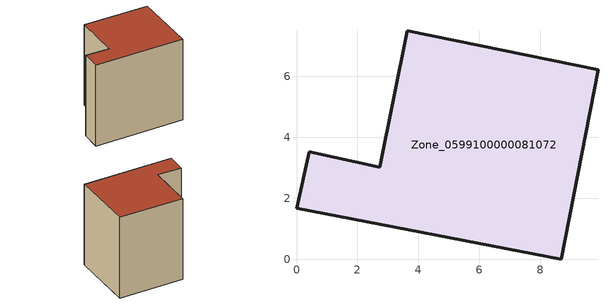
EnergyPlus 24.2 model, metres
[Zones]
Zone_0599100000081072
 floor ground (C_G): 8.69,0 0,1.66 0.41,3.53 2.74,3.01 3.63,7.49 9.9,6.22 z0.85
 wall outside (C_F): 8.69,0 9.9,6.22 3.63,7.49 2.74,3.01 0.41,3.53 0,1.66 8.69,0 z0.85:9.23
 roof outside (C_R): 0,1.66 8.69,0 9.9,6.22 3.63,7.49 2.74,3.01 0.41,3.53 z9.23
[BUILDING]
Pand.0599100000081072: North Axis=0; Terrain=City; Loads Convergence Tolerance Value=0.04; Temperature Convergence Tolerance Value=0.4; Solar Distribution=FullExterior; Maximum Number of Warmup Days=25; Minimum Number of Warmup Days=1
[Site:Location]
Rotterdam.The.Hague.AP_ZH_NLD Design_Conditions: Latitude=51.96; Longitude=4.45; Time Zone=1; Elevation=-4.5
[SITE:GROUNDTEMPERATURE:BUILDINGSURFACE]
18, 18, 18, 18, 18, 18, 18, 18, 18, 18, 18, 18
[MATERIAL] Thermal Absorptance=0.9; Solar Absorptance=0.7; Visible Absorptance=0.7
Name | Roughness | Thickness | Conductivity | Density | Specific Heat
G.TC.1946 | MediumSmooth | 0.15 | 1 | 540 | 1210
F.TC.1946 | Rough | 0.3 | 0.857143 | 1920 | 840
R.TC.1946 | MediumRough | 0.2 | 0.909091 | 1500 | 1000
[CONSTRUCTION]
C_G: G.TC.1946
C_F: F.TC.1946
C_R: R.TC.1946
[ZONE]
Zone_0599100000081072: Type=1; Multiplier=1; Ceiling Height=Autocalculate; Volume=Autocalculate; Floor Area=autocalculate; Part of Total Floor Area=Yes
[ZONEINFILTRATION:DESIGNFLOWRATE]
Infil_Zone_0599100000081072: Zone or ZoneList or Space or SpaceList=Zone_0599100000081072; Schedule=AlwaysOn; Design Flow Rate Calculation Method=Flow/Area; Flow Rate per Floor Area=0.003; Constant Term Coefficient=1; Temperature Term Coefficient=0; Velocity Term Coefficient=0; Velocity Squared Term Coefficient=0
[HVACTEMPLATE:ZONE:IDEALLOADSAIRSYSTEM]
Zone_0599100000081072: Maximum Heating Supply Air Temperature=50; Minimum Cooling Supply Air Temperature=13; Maximum Heating Supply Air Humidity Ratio=0.0156; Minimum Cooling Supply Air Humidity Ratio=0.0077; Heating Limit=NoLimit; Cooling Limit=NoLimit; Dehumidification Control Type=ConstantSensibleHeatRatio; Cooling Sensible Heat Ratio=0.7; Dehumidification Setpoint=60; Humidification Control Type=None; Humidification Setpoint=30; Outdoor Air Method=None; Outdoor Air Flow Rate per Person=0.00944; Outdoor Air Flow Rate per Zone Floor Area=0; Outdoor Air Flow Rate per Zone=0; Demand Controlled Ventilation Type=None; Outdoor Air Economizer Type=NoEconomizer; Heat Recovery Type=None; Sensible Heat Recovery Effectiveness=0.7; Latent Heat Recovery Effectiveness=0.65
[ZONECONTROL:THERMOSTAT]
ThermostatControl_Zone_0599100000081072: Zone or ZoneList=Zone_0599100000081072; Control Type Schedule=DualSetpointControlType; Control 1=Thermostat_Zone_0599100000081072; Temperature Difference Between Cutout And Setpoint=0
[THERMOSTATSETPOINT:DUALSETPOINT]
Thermostat_Zone_0599100000081072: Heating Setpoint Temperature Schedule=HeatingSetpoint_Zone_0599100000081072; Cooling Setpoint Temperature Schedule=CoolingSetpoint_Zone_0599100000081072
[SCHEDULE:COMPACT]
HeatingSetpoint_Zone_0599100000081072: Through: 12/31, For: AllDays, Until: 24:00, 21
CoolingSetpoint_Zone_0599100000081072: Through: 12/31, For: AllDays, Until: 24:00, 24
DualSetpointControlType: Through: 12/31, For: AllDays, Until: 24:00, 4
AlwaysOn: Through: 12/31, For: AllDays, Until: 24:00, 1
